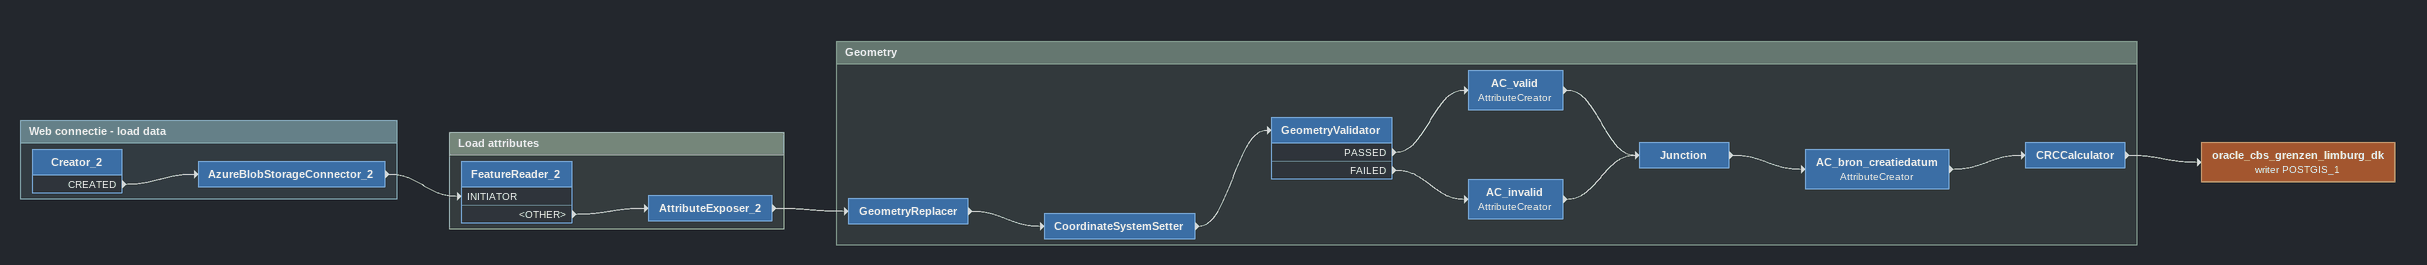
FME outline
oracle_cbs_grenzen_limburg_dk (writer POSTGIS_1)

Bookmark: Web connectie - load data
Creator_2
    CREATED -> AzureBlobStorageConnector_2
AzureBlobStorageConnector_2
    -> FeatureReader_2 [INITIATOR]

Bookmark: Load attributes
FeatureReader_2
    <OTHER> -> AttributeExposer_2
AttributeExposer_2
    -> GeometryReplacer

Bookmark: Geometry
GeometryReplacer
    -> CoordinateSystemSetter
CoordinateSystemSetter
    -> GeometryValidator
GeometryValidator
    PASSED -> AC_valid
    FAILED -> AC_invalid
AC_valid: AttributeCreator
    -> Junction
AC_invalid: AttributeCreator
    -> Junction
Junction
    -> AC_bron_creatiedatum
AC_bron_creatiedatum: AttributeCreator
    -> CRCCalculator
CRCCalculator
    -> oracle_cbs_grenzen_limburg_dk (writer POSTGIS_1)
